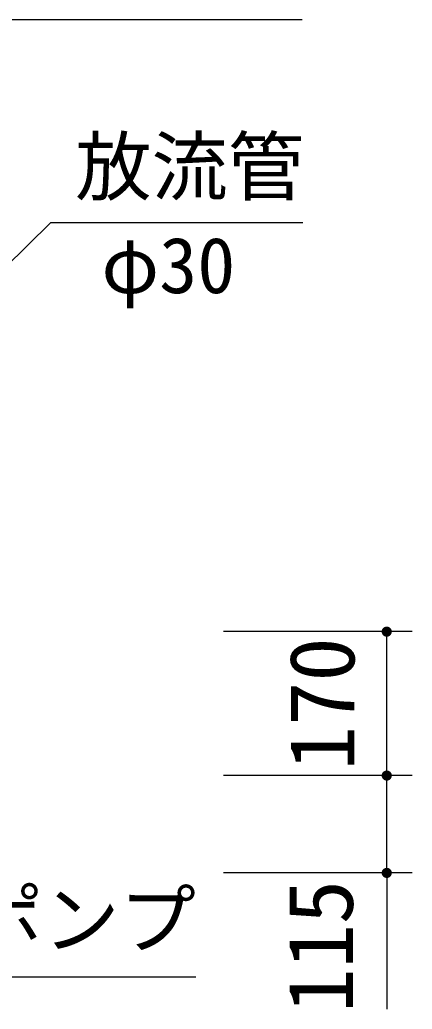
# Model space of a CAD drawing. Units: millimetres, scale not verified. Extents: x -8910 to 8910, y -6308 to 6308.
# Drawn here: x -3228 to -2766, y -2536 to -1367 of the extents above; entities that cross this region are included whole.
import ezdxf
from ezdxf.enums import TextEntityAlignment as Align

# ---------------------------------------------------------------- set-up
doc = ezdxf.new("R2010")
doc.units = ezdxf.units.MM
doc.header["$LTSCALE"] = 30
doc.layers.add('0-3_空気管', color=3, linetype='Continuous', lineweight=25)
doc.styles.add('ＭＳ ゴシック', font='')
doc.styles.get('ＭＳ ゴシック').set_extended_font_data('MS Gothic')

msp = doc.modelspace()

# ---------------------------------------------------------------- linework, layer by layer
at = {"layer": '0-3_空気管', "color": 2}
for p, q in [((-2895.43, -1366.74), (-6374.83, -1366.74)), ((-2765.52, -2089.55), (-2988.16, -2089.55)), ((-2795.52, -2259.55), (-2795.52, -2089.55)), ((-2765.52, -2259.55), (-2988.16, -2259.55)), ((-2795.52, -2374.55), (-2795.52, -2259.55)), ((-2765.52, -2374.55), (-2988.16, -2374.55)), ((-2795.52, -2374.55), (-2795.52, -2535.55))]:
    msp.add_line(p, q, dxfattribs=at)
at = {"layer": '0-3_空気管'}
msp.add_line((-3485.77, -2497.34), (-3020.77, -2497.34), dxfattribs=at)
msp.add_lwpolyline([(-3409.83, -1820.81), (-3191.91, -1606.36), (-2894.35, -1606.36)], dxfattribs=at)
at = {"layer": '0-3_空気管', "color": 5}
for points in [[(-2801.51, -2089.17), (-2795.52, -2089.55), (-2801.52, -2089.55)], [(-2801.52, -2089.55), (-2797.38, -2095.25), (-2801.48, -2090.3)], [(-2801.52, -2089.55), (-2796.65, -2095.44), (-2797.38, -2095.25)], [(-2795.52, -2089.55), (-2796.65, -2095.44), (-2801.52, -2089.55)], [(-2801.42, -2088.42), (-2795.52, -2089.55), (-2801.51, -2089.17)], [(-2801.48, -2090.3), (-2798.08, -2094.98), (-2801.34, -2091.04)], [(-2801.48, -2090.3), (-2797.38, -2095.25), (-2798.08, -2094.98)], [(-2801.23, -2087.69), (-2795.52, -2089.55), (-2801.42, -2088.42)], [(-2801.34, -2091.04), (-2798.74, -2094.61), (-2801.1, -2091.76)], [(-2801.34, -2091.04), (-2798.08, -2094.98), (-2798.74, -2094.61)], [(-2800.95, -2086.99), (-2795.52, -2089.55), (-2801.23, -2087.69)], [(-2801.1, -2091.76), (-2799.35, -2094.17), (-2800.78, -2092.44)], [(-2801.1, -2091.76), (-2798.74, -2094.61), (-2799.35, -2094.17)], [(-2800.59, -2086.33), (-2795.52, -2089.55), (-2800.95, -2086.99)], [(-2800.15, -2085.72), (-2795.52, -2089.55), (-2800.59, -2086.33)], [(-2799.63, -2085.17), (-2795.52, -2089.55), (-2800.15, -2085.72)], [(-2799.05, -2084.69), (-2795.52, -2089.55), (-2799.63, -2085.17)], [(-2799.05, -2084.69), (-2795.52, -2083.55), (-2795.52, -2089.55)], [(-2798.41, -2084.29), (-2795.52, -2083.55), (-2799.05, -2084.69)], [(-2797.73, -2083.97), (-2795.52, -2083.55), (-2798.41, -2084.29)], [(-2797.02, -2083.74), (-2795.52, -2083.55), (-2797.73, -2083.97)], [(-2796.28, -2083.6), (-2795.52, -2083.55), (-2797.02, -2083.74)], [(-2795.52, -2089.55), (-2795.9, -2095.54), (-2796.65, -2095.44)], [(-2795.52, -2089.55), (-2795.52, -2095.55), (-2795.9, -2095.54)], [(-2795.52, -2083.55), (-2789.52, -2089.55), (-2795.52, -2089.55)], [(-2795.15, -2083.56), (-2789.52, -2089.55), (-2795.52, -2083.55)], [(-2795.52, -2089.55), (-2794.77, -2095.5), (-2795.52, -2095.55)], [(-2795.52, -2089.55), (-2794.03, -2095.36), (-2794.77, -2095.5)], [(-2795.52, -2089.55), (-2793.32, -2095.13), (-2794.03, -2095.36)], [(-2795.52, -2089.55), (-2792.63, -2094.81), (-2793.32, -2095.13)], [(-2795.52, -2089.55), (-2792, -2094.4), (-2792.63, -2094.81)], [(-2795.52, -2089.55), (-2791.42, -2093.92), (-2792, -2094.4)], [(-2789.52, -2089.55), (-2791.42, -2093.92), (-2795.52, -2089.55)], [(-2794.4, -2083.65), (-2789.52, -2089.55), (-2795.15, -2083.56)], [(-2793.67, -2083.84), (-2789.52, -2089.55), (-2794.4, -2083.65)], [(-2793.67, -2083.84), (-2789.57, -2088.8), (-2789.52, -2089.55)], [(-2792.97, -2084.12), (-2789.57, -2088.8), (-2793.67, -2083.84)], [(-2792.97, -2084.12), (-2789.71, -2088.06), (-2789.57, -2088.8)], [(-2792.31, -2084.48), (-2789.71, -2088.06), (-2792.97, -2084.12)], [(-2792.31, -2084.48), (-2789.95, -2087.34), (-2789.71, -2088.06)], [(-2791.7, -2084.92), (-2789.95, -2087.34), (-2792.31, -2084.48)], [(-2791.7, -2084.92), (-2790.27, -2086.66), (-2789.95, -2087.34)], [(-2791.15, -2085.44), (-2790.27, -2086.66), (-2791.7, -2084.92)], [(-2789.52, -2089.55), (-2790.9, -2093.37), (-2791.42, -2093.92)], [(-2791.15, -2085.44), (-2790.67, -2086.02), (-2790.27, -2086.66)], [(-2789.52, -2089.55), (-2790.46, -2092.76), (-2790.9, -2093.37)], [(-2789.52, -2089.55), (-2790.1, -2092.1), (-2790.46, -2092.76)], [(-2789.52, -2089.55), (-2789.82, -2091.4), (-2790.1, -2092.1)], [(-2789.52, -2089.55), (-2789.63, -2090.67), (-2789.82, -2091.4)], [(-2789.52, -2089.55), (-2789.54, -2089.92), (-2789.63, -2090.67)], [(-2800.78, -2092.44), (-2799.9, -2093.66), (-2800.38, -2093.07)], [(-2800.78, -2092.44), (-2799.35, -2094.17), (-2799.9, -2093.66)], [(-2800.15, -2255.72), (-2795.52, -2259.55), (-2800.59, -2256.33)], [(-2799.63, -2255.17), (-2795.52, -2259.55), (-2800.15, -2255.72)], [(-2799.05, -2254.69), (-2795.52, -2259.55), (-2799.63, -2255.17)], [(-2799.05, -2254.69), (-2795.52, -2253.55), (-2795.52, -2259.55)], [(-2798.41, -2254.29), (-2795.52, -2253.55), (-2799.05, -2254.69)], [(-2797.73, -2253.97), (-2795.52, -2253.55), (-2798.41, -2254.29)], [(-2797.02, -2253.74), (-2795.52, -2253.55), (-2797.73, -2253.97)], [(-2796.28, -2253.59), (-2795.52, -2253.55), (-2797.02, -2253.74)], [(-2795.52, -2253.55), (-2789.52, -2259.55), (-2795.52, -2259.55)], [(-2795.15, -2253.56), (-2789.52, -2259.55), (-2795.52, -2253.55)], [(-2794.4, -2253.65), (-2789.52, -2259.55), (-2795.15, -2253.56)], [(-2793.67, -2253.84), (-2789.52, -2259.55), (-2794.4, -2253.65)], [(-2793.67, -2253.84), (-2789.57, -2258.8), (-2789.52, -2259.55)], [(-2792.97, -2254.12), (-2789.57, -2258.8), (-2793.67, -2253.84)], [(-2792.97, -2254.12), (-2789.71, -2258.06), (-2789.57, -2258.8)], [(-2792.31, -2254.48), (-2789.71, -2258.06), (-2792.97, -2254.12)], [(-2792.31, -2254.48), (-2789.95, -2257.34), (-2789.71, -2258.06)], [(-2791.7, -2254.92), (-2789.95, -2257.34), (-2792.31, -2254.48)], [(-2791.7, -2254.92), (-2790.27, -2256.66), (-2789.95, -2257.34)], [(-2791.15, -2255.44), (-2790.27, -2256.66), (-2791.7, -2254.92)], [(-2791.15, -2255.44), (-2790.67, -2256.02), (-2790.27, -2256.66)], [(-2801.51, -2259.17), (-2795.52, -2259.55), (-2801.52, -2259.55)], [(-2801.52, -2259.55), (-2797.38, -2265.25), (-2801.48, -2260.3)], [(-2801.52, -2259.55), (-2796.65, -2265.44), (-2797.38, -2265.25)], [(-2795.52, -2259.55), (-2796.65, -2265.44), (-2801.52, -2259.55)], [(-2801.42, -2258.42), (-2795.52, -2259.55), (-2801.51, -2259.17)], [(-2801.48, -2260.3), (-2798.08, -2264.98), (-2801.34, -2261.04)], [(-2801.48, -2260.3), (-2797.38, -2265.25), (-2798.08, -2264.98)], [(-2801.23, -2257.69), (-2795.52, -2259.55), (-2801.42, -2258.42)], [(-2801.34, -2261.04), (-2798.74, -2264.61), (-2801.1, -2261.76)], [(-2801.34, -2261.04), (-2798.08, -2264.98), (-2798.74, -2264.61)], [(-2800.95, -2256.99), (-2795.52, -2259.55), (-2801.23, -2257.69)], [(-2801.1, -2261.76), (-2799.35, -2264.17), (-2800.78, -2262.44)], [(-2801.1, -2261.76), (-2798.74, -2264.61), (-2799.35, -2264.17)], [(-2800.59, -2256.33), (-2795.52, -2259.55), (-2800.95, -2256.99)], [(-2800.78, -2262.44), (-2799.9, -2263.65), (-2800.38, -2263.07)], [(-2800.78, -2262.44), (-2799.35, -2264.17), (-2799.9, -2263.65)], [(-2795.52, -2259.55), (-2795.9, -2265.54), (-2796.65, -2265.44)], [(-2795.52, -2259.55), (-2795.52, -2265.55), (-2795.9, -2265.54)], [(-2795.52, -2259.55), (-2794.77, -2265.5), (-2795.52, -2265.55)], [(-2795.52, -2259.55), (-2794.03, -2265.36), (-2794.77, -2265.5)], [(-2795.52, -2259.55), (-2793.32, -2265.13), (-2794.03, -2265.36)], [(-2795.52, -2259.55), (-2792.63, -2264.81), (-2793.32, -2265.13)], [(-2795.52, -2259.55), (-2792, -2264.4), (-2792.63, -2264.81)], [(-2795.52, -2259.55), (-2791.42, -2263.92), (-2792, -2264.4)], [(-2789.52, -2259.55), (-2791.42, -2263.92), (-2795.52, -2259.55)], [(-2789.52, -2259.55), (-2790.9, -2263.37), (-2791.42, -2263.92)], [(-2789.52, -2259.55), (-2790.46, -2262.76), (-2790.9, -2263.37)], [(-2789.52, -2259.55), (-2790.1, -2262.1), (-2790.46, -2262.76)], [(-2789.52, -2259.55), (-2789.82, -2261.4), (-2790.1, -2262.1)], [(-2789.52, -2259.55), (-2789.63, -2260.67), (-2789.82, -2261.4)], [(-2789.52, -2259.55), (-2789.54, -2259.92), (-2789.63, -2260.67)], [(-2800.95, -2371.99), (-2795.52, -2374.55), (-2801.23, -2372.69)], [(-2800.59, -2371.33), (-2795.52, -2374.55), (-2800.95, -2371.99)], [(-2800.15, -2370.72), (-2795.52, -2374.55), (-2800.59, -2371.33)], [(-2799.63, -2370.17), (-2795.52, -2374.55), (-2800.15, -2370.72)], [(-2799.05, -2369.69), (-2795.52, -2374.55), (-2799.63, -2370.17)], [(-2799.05, -2369.69), (-2795.52, -2368.55), (-2795.52, -2374.55)], [(-2798.41, -2369.29), (-2795.52, -2368.55), (-2799.05, -2369.69)], [(-2797.73, -2368.97), (-2795.52, -2368.55), (-2798.41, -2369.29)], [(-2797.02, -2368.74), (-2795.52, -2368.55), (-2797.73, -2368.97)], [(-2796.28, -2368.6), (-2795.52, -2368.55), (-2797.02, -2368.74)], [(-2795.52, -2368.55), (-2789.52, -2374.55), (-2795.52, -2374.55)], [(-2795.15, -2368.56), (-2789.52, -2374.55), (-2795.52, -2368.55)], [(-2794.4, -2368.65), (-2789.52, -2374.55), (-2795.15, -2368.56)], [(-2794.4, -2368.65), (-2789.57, -2373.8), (-2789.52, -2374.55)], [(-2793.67, -2368.84), (-2789.57, -2373.8), (-2794.4, -2368.65)], [(-2793.67, -2368.84), (-2789.71, -2373.06), (-2789.57, -2373.8)], [(-2792.97, -2369.12), (-2789.71, -2373.06), (-2793.67, -2368.84)], [(-2792.97, -2369.12), (-2789.95, -2372.34), (-2789.71, -2373.06)], [(-2792.31, -2369.48), (-2789.95, -2372.34), (-2792.97, -2369.12)], [(-2792.31, -2369.48), (-2790.27, -2371.66), (-2789.95, -2372.34)], [(-2791.7, -2369.93), (-2790.27, -2371.66), (-2792.31, -2369.48)], [(-2791.7, -2369.93), (-2790.67, -2371.02), (-2790.27, -2371.66)], [(-2791.15, -2370.44), (-2790.67, -2371.02), (-2791.7, -2369.93)], [(-2801.51, -2374.17), (-2795.52, -2374.55), (-2801.52, -2374.55)], [(-2801.52, -2374.55), (-2796.65, -2380.44), (-2801.48, -2375.3)], [(-2801.52, -2374.55), (-2795.9, -2380.54), (-2796.65, -2380.44)], [(-2795.52, -2374.55), (-2795.9, -2380.54), (-2801.52, -2374.55)], [(-2801.42, -2373.42), (-2795.52, -2374.55), (-2801.51, -2374.17)], [(-2801.48, -2375.3), (-2797.38, -2380.25), (-2801.34, -2376.04)], [(-2801.48, -2375.3), (-2796.65, -2380.44), (-2797.38, -2380.25)], [(-2801.23, -2372.69), (-2795.52, -2374.55), (-2801.42, -2373.42)], [(-2801.34, -2376.04), (-2798.08, -2379.98), (-2801.1, -2376.76)], [(-2801.34, -2376.04), (-2797.38, -2380.25), (-2798.08, -2379.98)], [(-2801.1, -2376.76), (-2798.74, -2379.61), (-2800.78, -2377.44)], [(-2801.1, -2376.76), (-2798.08, -2379.98), (-2798.74, -2379.61)], [(-2800.78, -2377.44), (-2799.35, -2379.17), (-2800.38, -2378.07)], [(-2800.78, -2377.44), (-2798.74, -2379.61), (-2799.35, -2379.17)], [(-2800.38, -2378.07), (-2799.35, -2379.17), (-2799.9, -2378.66)], [(-2795.52, -2374.55), (-2795.52, -2380.55), (-2795.9, -2380.54)], [(-2795.52, -2374.55), (-2794.77, -2380.5), (-2795.52, -2380.55)], [(-2795.52, -2374.55), (-2794.03, -2380.36), (-2794.77, -2380.5)], [(-2795.52, -2374.55), (-2793.32, -2380.13), (-2794.03, -2380.36)], [(-2795.52, -2374.55), (-2792.63, -2379.81), (-2793.32, -2380.13)], [(-2795.52, -2374.55), (-2792, -2379.4), (-2792.63, -2379.81)], [(-2795.52, -2374.55), (-2791.42, -2378.92), (-2792, -2379.4)], [(-2789.52, -2374.55), (-2791.42, -2378.92), (-2795.52, -2374.55)], [(-2789.52, -2374.55), (-2790.9, -2378.37), (-2791.42, -2378.92)], [(-2789.52, -2374.55), (-2790.46, -2377.76), (-2790.9, -2378.37)], [(-2789.52, -2374.55), (-2790.1, -2377.1), (-2790.46, -2377.76)], [(-2789.52, -2374.55), (-2789.82, -2376.4), (-2790.1, -2377.1)], [(-2789.52, -2374.55), (-2789.63, -2375.67), (-2789.82, -2376.4)], [(-2789.52, -2374.55), (-2789.54, -2374.92), (-2789.63, -2375.67)]]:
    msp.add_solid(points, dxfattribs=at)

# ---------------------------------------------------------------- texts
at = {"layer": '0-3_空気管', "color": 4, "style": 'ＭＳ ゴシック'}
for s, p in [('放流管', (-3163.01, -1592.87)), ('φ30', (-3132.22, -1709.46)), ('放流ポンプ', (-3470.77, -2482.34))]:
    msp.add_text(s, height=65.98, dxfattribs=at).set_placement(p, align=Align.BOTTOM_LEFT)
for s, p in [('170', (-2810.52, -2253.3)), ('115', (-2812.39, -2539.87))]:
    msp.add_text(s, height=76.98, rotation=90, dxfattribs=at).set_placement(p, align=Align.BOTTOM_LEFT)

doc.saveas('drawing.dxf')
